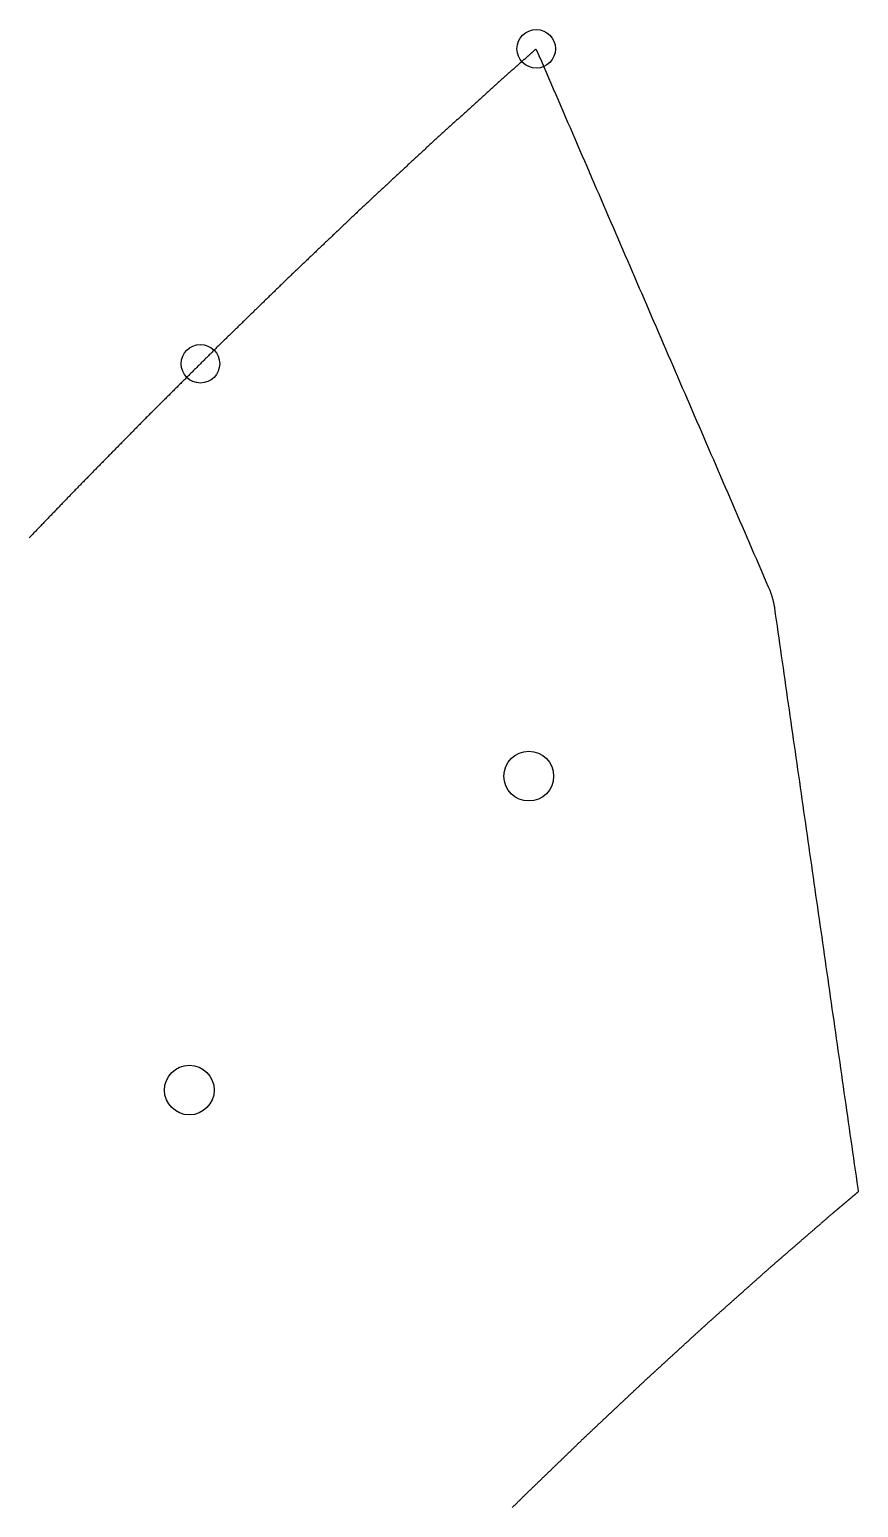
# Model space of a CAD drawing. Extents: x 2 to 292, y 1 to 254.
# Drawn here: x 85.16 to 95.92, y 56.65 to 75.84 of the extents above; entities that cross this region are included whole.
import ezdxf

# ---------------------------------------------------------------- set-up
doc = ezdxf.new("R2010")
doc.units = 0
doc.layers.get('0').update_dxf_attribs({"linetype": 'CONTINUOUS'})
doc.layers.add('DRILLING', color=3, linetype='CONTINUOUS')
doc.layers.add('RIB_INDICATION', color=1, linetype='CONTINUOUS')

msp = doc.modelspace()

# ---------------------------------------------------------------- linework, layer by layer
msp.add_polyline3d([(91.4249, 56.6543, 0), (91.4329, 56.6623, 0), (91.441, 56.6704, 0), (91.4491, 56.6784, 0), (91.4572, 56.6864, 0), (91.4652, 56.6944, 0), (91.4733, 56.7024, 0), (91.4814, 56.7104, 0), (91.4895, 56.7184, 0), (91.4975, 56.7264, 0), (91.5056, 56.7344, 0), (91.5137, 56.7424, 0), (91.5218, 56.7504, 0), (91.5298, 56.7584, 0), (91.5379, 56.7664, 0), (91.546, 56.7744, 0), (91.5541, 56.7824, 0), (91.5621, 56.7904, 0), (91.5702, 56.7984, 0), (91.5783, 56.8064, 0), (91.5864, 56.8144, 0), (91.5945, 56.8223, 0), (91.6026, 56.8301, 0), (91.6107, 56.8379, 0), (91.6188, 56.8458, 0), (91.6269, 56.8536, 0), (91.635, 56.8614, 0), (91.6431, 56.8692, 0), (91.6512, 56.8771, 0), (91.6593, 56.8849, 0), (91.6674, 56.8927, 0), (91.6755, 56.9006, 0), (91.6836, 56.9084, 0), (91.6917, 56.9162, 0), (91.6998, 56.924, 0), (91.708, 56.9319, 0), (91.7161, 56.9397, 0), (91.7242, 56.9475, 0), (91.7323, 56.9554, 0), (91.7404, 56.9632, 0), (91.7485, 56.971, 0), (91.7566, 56.9789, 0), (91.7647, 56.9867, 0), (91.7728, 56.9945, 0), (91.7809, 57.0023, 0), (91.789, 57.0102, 0), (91.7971, 57.018, 0), (91.8052, 57.0258, 0), (91.8133, 57.0337, 0), (91.8214, 57.0415, 0), (91.8296, 57.0493, 0), (91.8377, 57.0571, 0), (91.8458, 57.065, 0), (91.8539, 57.0728, 0), (91.862, 57.0806, 0), (91.8701, 57.0885, 0), (91.8782, 57.0963, 0), (91.8863, 57.1041, 0), (91.8944, 57.112, 0), (91.9025, 57.1198, 0), (91.9106, 57.1276, 0), (91.9187, 57.1354, 0), (91.9268, 57.1433, 0), (91.9349, 57.1511, 0), (91.9431, 57.1589, 0), (91.9512, 57.1668, 0), (91.9593, 57.1746, 0), (91.9674, 57.1824, 0), (91.9755, 57.1902, 0), (91.9836, 57.1981, 0), (91.9917, 57.2059, 0), (91.9998, 57.2137, 0), (92.0079, 57.2216, 0), (92.016, 57.2294, 0), (92.0241, 57.2372, 0), (92.0322, 57.2451, 0), (92.0403, 57.2529, 0), (92.0484, 57.2607, 0), (92.0565, 57.2685, 0), (92.0647, 57.2764, 0), (92.0728, 57.2842, 0), (92.0809, 57.292, 0), (92.089, 57.2999, 0), (92.0971, 57.3077, 0), (92.1052, 57.3155, 0), (92.1133, 57.3233, 0), (92.1214, 57.3312, 0), (92.1295, 57.339, 0), (92.1376, 57.3468, 0), (92.1457, 57.3547, 0), (92.1538, 57.3625, 0), (92.1619, 57.3703, 0), (92.17, 57.3782, 0), (92.1781, 57.386, 0), (92.1863, 57.3938, 0), (92.1944, 57.4016, 0), (92.2025, 57.4095, 0), (92.2106, 57.4173, 0), (92.2187, 57.4251, 0), (92.2268, 57.433, 0), (92.2349, 57.4408, 0), (92.243, 57.4486, 0), (92.2511, 57.4565, 0), (92.2592, 57.4643, 0), (92.2673, 57.4721, 0), (92.2754, 57.4799, 0), (92.2835, 57.4878, 0), (92.2916, 57.4956, 0), (92.2997, 57.5034, 0), (92.3079, 57.5113, 0), (92.316, 57.5191, 0), (92.3241, 57.5269, 0), (92.3322, 57.5347, 0), (92.3403, 57.5426, 0), (92.3484, 57.5504, 0), (92.3565, 57.5582, 0), (92.3646, 57.5661, 0), (92.3727, 57.5739, 0), (92.3808, 57.5817, 0), (92.389, 57.5893, 0), (92.3971, 57.597, 0), (92.4052, 57.6046, 0), (92.4134, 57.6123, 0), (92.4215, 57.6199, 0), (92.4297, 57.6276, 0), (92.4378, 57.6353, 0), (92.4459, 57.6429, 0), (92.4541, 57.6506, 0), (92.4622, 57.6582, 0), (92.4704, 57.6659, 0), (92.4785, 57.6735, 0), (92.4866, 57.6812, 0), (92.4948, 57.6888, 0), (92.5029, 57.6965, 0), (92.5111, 57.7042, 0), (92.5192, 57.7118, 0), (92.5273, 57.7195, 0), (92.5355, 57.7271, 0), (92.5436, 57.7348, 0), (92.5518, 57.7424, 0), (92.5599, 57.7501, 0), (92.568, 57.7577, 0), (92.5762, 57.7654, 0), (92.5843, 57.7731, 0), (92.5924, 57.7807, 0), (92.6006, 57.7884, 0), (92.6087, 57.796, 0), (92.6169, 57.8037, 0), (92.625, 57.8113, 0), (92.6331, 57.819, 0), (92.6413, 57.8266, 0), (92.6494, 57.8343, 0), (92.6576, 57.842, 0), (92.6657, 57.8496, 0), (92.6738, 57.8573, 0), (92.682, 57.8649, 0), (92.6901, 57.8726, 0), (92.6983, 57.8802, 0), (92.7064, 57.8879, 0), (92.7145, 57.8955, 0), (92.7227, 57.9032, 0), (92.7308, 57.9109, 0), (92.739, 57.9185, 0), (92.7471, 57.9262, 0), (92.7552, 57.9338, 0), (92.7634, 57.9415, 0), (92.7715, 57.9491, 0), (92.7797, 57.9568, 0), (92.7878, 57.9645, 0), (92.7959, 57.9721, 0), (92.8041, 57.9798, 0), (92.8122, 57.9874, 0), (92.8203, 57.9951, 0), (92.8285, 58.0027, 0), (92.8366, 58.0104, 0), (92.8448, 58.018, 0), (92.8529, 58.0257, 0), (92.861, 58.0334, 0), (92.8692, 58.041, 0), (92.8773, 58.0487, 0), (92.8855, 58.0563, 0), (92.8936, 58.064, 0), (92.9017, 58.0716, 0), (92.9099, 58.0793, 0), (92.918, 58.0869, 0), (92.9262, 58.0946, 0), (92.9343, 58.1023, 0), (92.9424, 58.1099, 0), (92.9506, 58.1176, 0), (92.9587, 58.1252, 0), (92.9669, 58.1329, 0), (92.975, 58.1405, 0), (92.9831, 58.1482, 0), (92.9913, 58.1558, 0), (92.9994, 58.1635, 0), (93.0075, 58.1712, 0), (93.0157, 58.1788, 0), (93.0238, 58.1865, 0), (93.032, 58.1941, 0), (93.0401, 58.2018, 0), (93.0482, 58.2094, 0), (93.0564, 58.2171, 0), (93.0645, 58.2247, 0), (93.0727, 58.2324, 0), (93.0808, 58.2401, 0), (93.0889, 58.2477, 0), (93.0971, 58.2554, 0), (93.1052, 58.263, 0), (93.1134, 58.2707, 0), (93.1215, 58.2783, 0), (93.1296, 58.286, 0), (93.1378, 58.2936, 0), (93.1459, 58.3013, 0), (93.1541, 58.309, 0), (93.1622, 58.3166, 0), (93.1703, 58.3243, 0), (93.1785, 58.3318, 0), (93.1867, 58.3393, 0), (93.1948, 58.3468, 0), (93.203, 58.3542, 0), (93.2112, 58.3617, 0), (93.2194, 58.3692, 0), (93.2275, 58.3767, 0), (93.2357, 58.3842, 0), (93.2439, 58.3917, 0), (93.252, 58.3991, 0), (93.2602, 58.4066, 0), (93.2684, 58.4141, 0), (93.2766, 58.4216, 0), (93.2847, 58.4291, 0), (93.2929, 58.4365, 0), (93.3011, 58.444, 0), (93.3092, 58.4515, 0), (93.3174, 58.459, 0), (93.3256, 58.4665, 0), (93.3338, 58.474, 0), (93.3419, 58.4814, 0), (93.3501, 58.4889, 0), (93.3583, 58.4964, 0), (93.3664, 58.5039, 0), (93.3746, 58.5114, 0), (93.3828, 58.5189, 0), (93.391, 58.5263, 0), (93.3991, 58.5338, 0), (93.4073, 58.5413, 0), (93.4155, 58.5488, 0), (93.4236, 58.5563, 0), (93.4318, 58.5637, 0), (93.44, 58.5712, 0), (93.4482, 58.5787, 0), (93.4563, 58.5862, 0), (93.4645, 58.5937, 0), (93.4727, 58.6012, 0), (93.4808, 58.6086, 0), (93.489, 58.6161, 0), (93.4972, 58.6236, 0), (93.5054, 58.6311, 0), (93.5135, 58.6386, 0), (93.5217, 58.6461, 0), (93.5299, 58.6535, 0), (93.538, 58.661, 0), (93.5462, 58.6685, 0), (93.5544, 58.676, 0), (93.5626, 58.6835, 0), (93.5707, 58.6909, 0), (93.5789, 58.6984, 0), (93.5871, 58.7059, 0), (93.5952, 58.7134, 0), (93.6034, 58.7209, 0), (93.6116, 58.7284, 0), (93.6198, 58.7358, 0), (93.6279, 58.7433, 0), (93.6361, 58.7508, 0), (93.6443, 58.7583, 0), (93.6524, 58.7658, 0), (93.6606, 58.7733, 0), (93.6688, 58.7807, 0), (93.677, 58.7882, 0), (93.6851, 58.7957, 0), (93.6933, 58.8032, 0), (93.7015, 58.8107, 0), (93.7096, 58.8182, 0), (93.7178, 58.8256, 0), (93.726, 58.8331, 0), (93.7342, 58.8406, 0), (93.7423, 58.8481, 0), (93.7505, 58.8556, 0), (93.7587, 58.863, 0), (93.7668, 58.8705, 0), (93.775, 58.878, 0), (93.7832, 58.8855, 0), (93.7914, 58.893, 0), (93.7995, 58.9005, 0), (93.8077, 58.9079, 0), (93.8159, 58.9154, 0), (93.824, 58.9229, 0), (93.8322, 58.9304, 0), (93.8404, 58.9379, 0), (93.8486, 58.9454, 0), (93.8567, 58.9528, 0), (93.8649, 58.9603, 0), (93.8731, 58.9678, 0), (93.8812, 58.9753, 0), (93.8894, 58.9828, 0), (93.8976, 58.9902, 0), (93.9058, 58.9977, 0), (93.9139, 59.0052, 0), (93.9221, 59.0127, 0), (93.9303, 59.0202, 0), (93.9384, 59.0277, 0), (93.9466, 59.0351, 0), (93.9548, 59.0426, 0), (93.963, 59.0501, 0), (93.9711, 59.0576, 0), (93.9793, 59.0649, 0), (93.9876, 59.0722, 0), (93.9958, 59.0795, 0), (94.004, 59.0868, 0), (94.0122, 59.0941, 0), (94.0204, 59.1014, 0), (94.0286, 59.1087, 0), (94.0368, 59.116, 0), (94.045, 59.1233, 0), (94.0532, 59.1306, 0), (94.0614, 59.138, 0), (94.0696, 59.1453, 0), (94.0778, 59.1526, 0), (94.086, 59.1599, 0), (94.0942, 59.1672, 0), (94.1024, 59.1745, 0), (94.1106, 59.1818, 0), (94.1188, 59.1891, 0), (94.127, 59.1964, 0), (94.1352, 59.2037, 0), (94.1434, 59.2111, 0), (94.1516, 59.2184, 0), (94.1598, 59.2257, 0), (94.168, 59.233, 0), (94.1762, 59.2403, 0), (94.1844, 59.2476, 0), (94.1926, 59.2549, 0), (94.2008, 59.2622, 0), (94.209, 59.2695, 0), (94.2173, 59.2768, 0), (94.2255, 59.2842, 0), (94.2337, 59.2915, 0), (94.2419, 59.2988, 0), (94.2501, 59.3061, 0), (94.2583, 59.3134, 0), (94.2665, 59.3207, 0), (94.2747, 59.328, 0), (94.2829, 59.3353, 0), (94.2911, 59.3426, 0), (94.2993, 59.3499, 0), (94.3075, 59.3573, 0), (94.3157, 59.3646, 0), (94.3239, 59.3719, 0), (94.3321, 59.3792, 0), (94.3403, 59.3865, 0), (94.3485, 59.3938, 0), (94.3567, 59.4011, 0), (94.3649, 59.4084, 0), (94.3731, 59.4157, 0), (94.3813, 59.423, 0), (94.3895, 59.4303, 0), (94.3977, 59.4377, 0), (94.4059, 59.445, 0), (94.4141, 59.4523, 0), (94.4223, 59.4596, 0), (94.4305, 59.4669, 0), (94.4388, 59.4742, 0), (94.447, 59.4815, 0), (94.4552, 59.4888, 0), (94.4634, 59.4961, 0), (94.4716, 59.5034, 0), (94.4798, 59.5108, 0), (94.488, 59.5181, 0), (94.4962, 59.5254, 0), (94.5044, 59.5327, 0), (94.5126, 59.54, 0), (94.5208, 59.5473, 0), (94.529, 59.5546, 0), (94.5372, 59.5619, 0), (94.5454, 59.5692, 0), (94.5536, 59.5765, 0), (94.5618, 59.5839, 0), (94.57, 59.5912, 0), (94.5782, 59.5985, 0), (94.5864, 59.6058, 0), (94.5946, 59.6131, 0), (94.6028, 59.6204, 0), (94.611, 59.6277, 0), (94.6192, 59.635, 0), (94.6274, 59.6423, 0), (94.6356, 59.6496, 0), (94.6438, 59.657, 0), (94.652, 59.6643, 0), (94.6603, 59.6716, 0), (94.6685, 59.6789, 0), (94.6767, 59.6862, 0), (94.6849, 59.6935, 0), (94.6931, 59.7008, 0), (94.7013, 59.7081, 0), (94.7095, 59.7154, 0), (94.7177, 59.7227, 0), (94.7259, 59.73, 0), (94.7341, 59.7374, 0), (94.7423, 59.7447, 0), (94.7505, 59.752, 0), (94.7587, 59.7593, 0), (94.7669, 59.7666, 0), (94.7751, 59.7738, 0), (94.7834, 59.7809, 0), (94.7916, 59.7881, 0), (94.7998, 59.7952, 0), (94.8081, 59.8023, 0), (94.8163, 59.8095, 0), (94.8245, 59.8166, 0), (94.8328, 59.8238, 0), (94.841, 59.8309, 0), (94.8492, 59.838, 0), (94.8575, 59.8452, 0), (94.8657, 59.8523, 0), (94.874, 59.8594, 0), (94.8822, 59.8666, 0), (94.8904, 59.8737, 0), (94.8987, 59.8809, 0), (94.9069, 59.888, 0), (94.9151, 59.8951, 0), (94.9234, 59.9023, 0), (94.9316, 59.9094, 0), (94.9398, 59.9165, 0), (94.9481, 59.9237, 0), (94.9563, 59.9308, 0), (94.9645, 59.938, 0), (94.9728, 59.9451, 0), (94.981, 59.9522, 0), (94.9893, 59.9594, 0), (94.9975, 59.9665, 0), (95.0057, 59.9736, 0), (95.014, 59.9808, 0), (95.0222, 59.9879, 0), (95.0304, 59.9951, 0), (95.0387, 60.0022, 0), (95.0469, 60.0093, 0), (95.0551, 60.0165, 0), (95.0634, 60.0236, 0), (95.0716, 60.0307, 0), (95.0798, 60.0379, 0), (95.0881, 60.045, 0), (95.0963, 60.0522, 0), (95.1045, 60.0593, 0), (95.1128, 60.0664, 0), (95.121, 60.0736, 0), (95.1293, 60.0807, 0), (95.1375, 60.0878, 0), (95.1457, 60.095, 0), (95.154, 60.1021, 0), (95.1622, 60.1093, 0), (95.1704, 60.1164, 0), (95.1787, 60.1235, 0), (95.1869, 60.1307, 0), (95.1951, 60.1378, 0), (95.2034, 60.1449, 0), (95.2116, 60.1521, 0), (95.2198, 60.1592, 0), (95.2281, 60.1664, 0), (95.2363, 60.1735, 0), (95.2446, 60.1806, 0), (95.2528, 60.1878, 0), (95.261, 60.1949, 0), (95.2693, 60.202, 0), (95.2775, 60.2092, 0), (95.2857, 60.2163, 0), (95.294, 60.2235, 0), (95.3022, 60.2306, 0), (95.3104, 60.2377, 0), (95.3187, 60.2449, 0), (95.3269, 60.252, 0), (95.3351, 60.2591, 0), (95.3434, 60.2663, 0), (95.3516, 60.2734, 0), (95.3599, 60.2805, 0), (95.3681, 60.2877, 0), (95.3763, 60.2948, 0), (95.3846, 60.302, 0), (95.3928, 60.3091, 0), (95.401, 60.3162, 0), (95.4093, 60.3234, 0), (95.4175, 60.3305, 0), (95.4257, 60.3376, 0), (95.434, 60.3448, 0), (95.4422, 60.3519, 0), (95.4504, 60.3591, 0), (95.4587, 60.3662, 0), (95.4669, 60.3733, 0), (95.4752, 60.3805, 0), (95.4834, 60.3876, 0), (95.4916, 60.3947, 0), (95.4999, 60.4019, 0), (95.5081, 60.409, 0), (95.5163, 60.4162, 0), (95.5246, 60.4233, 0), (95.5328, 60.4304, 0), (95.541, 60.4376, 0), (95.5493, 60.4447, 0), (95.5575, 60.4518, 0), (95.5657, 60.459, 0), (95.5734, 60.4656, 0), (95.5769, 60.4686, 0), (95.5804, 60.4715, 0), (95.584, 60.4745, 0), (95.5875, 60.4775, 0), (95.591, 60.4805, 0), (95.5946, 60.4834, 0), (95.5981, 60.4864, 0), (95.6016, 60.4894, 0), (95.6051, 60.4924, 0), (95.6087, 60.4953, 0), (95.6122, 60.4983, 0), (95.6157, 60.5013, 0), (95.6193, 60.5042, 0), (95.6228, 60.5072, 0), (95.6263, 60.5102, 0), (95.6298, 60.5132, 0), (95.6334, 60.5161, 0), (95.6369, 60.5191, 0), (95.6404, 60.5221, 0), (95.6439, 60.525, 0), (95.6475, 60.528, 0), (95.651, 60.531, 0), (95.6545, 60.534, 0), (95.6581, 60.5369, 0), (95.6616, 60.5399, 0), (95.6651, 60.5429, 0), (95.6686, 60.5459, 0), (95.6722, 60.5488, 0), (95.6757, 60.5518, 0), (95.6792, 60.5548, 0), (95.6828, 60.5577, 0), (95.6863, 60.5607, 0), (95.6898, 60.5637, 0), (95.6933, 60.5667, 0), (95.6969, 60.5696, 0), (95.7004, 60.5726, 0), (95.7039, 60.5756, 0), (95.7074, 60.5785, 0), (95.711, 60.5815, 0), (95.7145, 60.5845, 0), (95.718, 60.5875, 0), (95.7216, 60.5904, 0), (95.7251, 60.5934, 0), (95.7286, 60.5964, 0), (95.7321, 60.5994, 0), (95.7357, 60.6023, 0), (95.7392, 60.6053, 0), (95.7427, 60.6083, 0), (95.7462, 60.6112, 0), (95.7498, 60.6142, 0), (95.7533, 60.6172, 0), (95.7568, 60.6202, 0), (95.7604, 60.6231, 0), (95.7639, 60.6261, 0), (95.7674, 60.6291, 0), (95.7709, 60.632, 0), (95.7745, 60.635, 0), (95.778, 60.638, 0), (95.7815, 60.641, 0), (95.7851, 60.6439, 0), (95.7886, 60.6469, 0), (95.7921, 60.6499, 0), (95.7956, 60.6529, 0), (95.7992, 60.6558, 0), (95.8027, 60.6588, 0), (95.8062, 60.6618, 0), (95.8097, 60.6647, 0), (95.8133, 60.6677, 0), (95.8168, 60.6707, 0), (95.8203, 60.6737, 0), (95.8239, 60.6766, 0), (95.8274, 60.6796, 0), (95.8309, 60.6826, 0), (95.8344, 60.6855, 0), (95.838, 60.6885, 0), (95.8415, 60.6915, 0), (95.845, 60.6945, 0), (95.8486, 60.6974, 0), (95.8521, 60.7004, 0), (95.8556, 60.7034, 0), (95.8591, 60.7064, 0), (95.8627, 60.7093, 0), (95.8662, 60.7123, 0), (95.8697, 60.7153, 0), (95.8732, 60.7182, 0), (95.8768, 60.7212, 0), (95.8803, 60.7242, 0), (95.8838, 60.7272, 0), (95.8874, 60.7301, 0), (95.8909, 60.7331, 0), (95.8944, 60.7361, 0), (95.8979, 60.739, 0), (95.9015, 60.742, 0), (95.905, 60.745, 0), (95.9085, 60.748, 0), (95.9121, 60.7509, 0), (95.9156, 60.7539, 0), (95.9107, 60.7997, 0), (95.8996, 60.8773, 0), (95.8884, 60.9549, 0), (95.8773, 61.0325, 0), (95.8661, 61.1101, 0), (95.855, 61.1877, 0), (95.8438, 61.2653, 0), (95.8327, 61.3429, 0), (95.8216, 61.4205, 0), (95.8104, 61.4981, 0), (95.7993, 61.5757, 0), (95.7881, 61.6533, 0), (95.777, 61.7309, 0), (95.7659, 61.8085, 0), (95.7547, 61.8861, 0), (95.7436, 61.9638, 0), (95.7324, 62.0414, 0), (95.7213, 62.119, 0), (95.7102, 62.1966, 0), (95.699, 62.2742, 0), (95.6879, 62.3518, 0), (95.6767, 62.4294, 0), (95.6656, 62.507, 0), (95.6544, 62.5846, 0), (95.6433, 62.6622, 0), (95.6322, 62.7398, 0), (95.621, 62.8174, 0), (95.6099, 62.895, 0), (95.5987, 62.9726, 0), (95.5876, 63.0502, 0), (95.5765, 63.1278, 0), (95.5653, 63.2054, 0), (95.5542, 63.283, 0), (95.543, 63.3606, 0), (95.5319, 63.4382, 0), (95.5208, 63.5158, 0), (95.5096, 63.5934, 0), (95.4985, 63.671, 0), (95.4873, 63.7486, 0), (95.4762, 63.8262, 0), (95.4651, 63.9038, 0), (95.4539, 63.9814, 0), (95.4428, 64.059, 0), (95.4316, 64.1366, 0), (95.4205, 64.2142, 0), (95.4093, 64.2918, 0), (95.3982, 64.3694, 0), (95.3871, 64.447, 0), (95.3759, 64.5246, 0), (95.3648, 64.6022, 0), (95.3536, 64.6798, 0), (95.3425, 64.7574, 0), (95.3314, 64.835, 0), (95.3202, 64.9126, 0), (95.3091, 64.9903, 0), (95.2979, 65.0679, 0), (95.2868, 65.1455, 0), (95.2757, 65.2231, 0), (95.2645, 65.3007, 0), (95.2534, 65.3783, 0), (95.2422, 65.4559, 0), (95.2311, 65.5335, 0), (95.2199, 65.6111, 0), (95.2088, 65.6887, 0), (95.1977, 65.7663, 0), (95.1865, 65.8439, 0), (95.1754, 65.9215, 0), (95.1642, 65.9991, 0), (95.1531, 66.0767, 0), (95.142, 66.1543, 0), (95.1308, 66.2319, 0), (95.1197, 66.3095, 0), (95.1085, 66.3871, 0), (95.0974, 66.4647, 0), (95.0863, 66.5423, 0), (95.0751, 66.6199, 0), (95.064, 66.6975, 0), (95.0528, 66.7751, 0), (95.0417, 66.8527, 0), (95.0305, 66.9303, 0), (95.0194, 67.0079, 0), (95.0083, 67.0855, 0), (94.9971, 67.1631, 0), (94.986, 67.2407, 0), (94.9748, 67.3183, 0), (94.9637, 67.3959, 0), (94.9526, 67.4735, 0), (94.9414, 67.5511, 0), (94.9303, 67.6287, 0), (94.9191, 67.7063, 0), (94.908, 67.7839, 0), (94.8969, 67.8615, 0), (94.8857, 67.9392, 0), (94.8746, 68.0168, 0), (94.8634, 68.0944, 0), (94.8523, 68.172, 0), (94.8412, 68.2496, 0), (94.8302, 68.3257, 0), (94.8287, 68.3358, 0), (94.8271, 68.346, 0), (94.8254, 68.3561, 0), (94.8235, 68.3662, 0), (94.8216, 68.3763, 0), (94.8196, 68.3864, 0), (94.8174, 68.3964, 0), (94.8152, 68.4065, 0), (94.8128, 68.4165, 0), (94.8104, 68.4265, 0), (94.8078, 68.4364, 0), (94.8052, 68.4464, 0), (94.8024, 68.4563, 0), (94.7995, 68.4662, 0), (94.7966, 68.4761, 0), (94.7935, 68.4859, 0), (94.7903, 68.4957, 0), (94.7871, 68.5054, 0), (94.7837, 68.5152, 0), (94.7803, 68.5248, 0), (94.7767, 68.5345, 0), (94.7731, 68.5441, 0), (94.7693, 68.5537, 0), (94.7655, 68.5632, 0), (94.7615, 68.5726, 0), (94.7506, 68.5981, 0), (94.7196, 68.6699, 0), (94.6886, 68.7417, 0), (94.6576, 68.8135, 0), (94.6266, 68.8854, 0), (94.5956, 68.9572, 0), (94.5646, 69.029, 0), (94.5336, 69.1008, 0), (94.5026, 69.1726, 0), (94.4716, 69.2445, 0), (94.4406, 69.3163, 0), (94.4096, 69.3881, 0), (94.3786, 69.4599, 0), (94.3476, 69.5317, 0), (94.3166, 69.6035, 0), (94.2856, 69.6754, 0), (94.2546, 69.7472, 0), (94.2236, 69.819, 0), (94.1926, 69.8908, 0), (94.1616, 69.9626, 0), (94.1306, 70.0345, 0), (94.0996, 70.1063, 0), (94.0686, 70.1781, 0), (94.0376, 70.2499, 0), (94.0066, 70.3217, 0), (93.9756, 70.3935, 0), (93.9446, 70.4654, 0), (93.9136, 70.5372, 0), (93.8826, 70.609, 0), (93.8516, 70.6808, 0), (93.8206, 70.7526, 0), (93.7896, 70.8244, 0), (93.7586, 70.8963, 0), (93.7276, 70.9681, 0), (93.6966, 71.0399, 0), (93.6656, 71.1117, 0), (93.6346, 71.1835, 0), (93.6036, 71.2554, 0), (93.5726, 71.3272, 0), (93.5416, 71.399, 0), (93.5106, 71.4708, 0), (93.4796, 71.5426, 0), (93.4486, 71.6144, 0), (93.4176, 71.6863, 0), (93.3866, 71.7581, 0), (93.3556, 71.8299, 0), (93.3246, 71.9017, 0), (93.2936, 71.9735, 0), (93.2626, 72.0454, 0), (93.2316, 72.1172, 0), (93.2006, 72.189, 0), (93.1696, 72.2608, 0), (93.1386, 72.3326, 0), (93.1076, 72.4044, 0), (93.0766, 72.4763, 0), (93.0456, 72.5481, 0), (93.0146, 72.6199, 0), (92.9836, 72.6917, 0), (92.9526, 72.7635, 0), (92.9216, 72.8353, 0), (92.8906, 72.9072, 0), (92.8596, 72.979, 0), (92.8286, 73.0508, 0), (92.7976, 73.1226, 0), (92.7666, 73.1944, 0), (92.7356, 73.2663, 0), (92.7046, 73.3381, 0), (92.6736, 73.4099, 0), (92.6426, 73.4817, 0), (92.6116, 73.5535, 0), (92.5806, 73.6253, 0), (92.5496, 73.6972, 0), (92.5186, 73.769, 0), (92.4876, 73.8408, 0), (92.4566, 73.9126, 0), (92.4256, 73.9844, 0), (92.3946, 74.0563, 0), (92.3636, 74.1281, 0), (92.3326, 74.1999, 0), (92.3016, 74.2717, 0), (92.2706, 74.3435, 0), (92.2396, 74.4153, 0), (92.2086, 74.4872, 0), (92.1776, 74.559, 0), (92.1466, 74.6308, 0), (92.1156, 74.7026, 0), (92.0846, 74.7744, 0), (92.0536, 74.8462, 0), (92.0226, 74.9181, 0), (91.9916, 74.9899, 0), (91.9606, 75.0617, 0), (91.9296, 75.1335, 0), (91.8986, 75.2053, 0), (91.8676, 75.2772, 0), (91.8366, 75.349, 0), (91.8056, 75.4208, 0), (91.7746, 75.4926, 0), (91.7436, 75.5644, 0), (91.7313, 75.5829, 0), (91.7269, 75.5789, 0), (91.7224, 75.575, 0), (91.718, 75.571, 0), (91.7136, 75.5671, 0), (91.7091, 75.5632, 0), (91.7047, 75.5592, 0), (91.7002, 75.5553, 0), (91.6958, 75.5514, 0), (91.6913, 75.5474, 0), (91.6869, 75.5435, 0), (91.6824, 75.5396, 0), (91.678, 75.5356, 0), (91.6735, 75.5317, 0), (91.6691, 75.5278, 0), (91.6647, 75.5238, 0), (91.6602, 75.5199, 0), (91.6558, 75.5159, 0), (91.6513, 75.512, 0), (91.6469, 75.5081, 0), (91.6424, 75.5041, 0), (91.638, 75.5002, 0), (91.6335, 75.4963, 0), (91.6291, 75.4923, 0), (91.6246, 75.4884, 0), (91.6202, 75.4845, 0), (91.6158, 75.4805, 0), (91.6113, 75.4766, 0), (91.6069, 75.4726, 0), (91.6024, 75.4687, 0), (91.598, 75.4648, 0), (91.5935, 75.4608, 0), (91.5891, 75.4569, 0), (91.5846, 75.453, 0), (91.5802, 75.449, 0), (91.5757, 75.4451, 0), (91.5713, 75.4412, 0), (91.5669, 75.4372, 0), (91.5624, 75.4333, 0), (91.558, 75.4293, 0), (91.5535, 75.4254, 0), (91.5491, 75.4215, 0), (91.5446, 75.4175, 0), (91.5402, 75.4136, 0), (91.5357, 75.4097, 0), (91.5313, 75.4057, 0), (91.5268, 75.4018, 0), (91.5224, 75.3979, 0), (91.518, 75.3939, 0), (91.5135, 75.39, 0), (91.5091, 75.3861, 0), (91.5046, 75.3821, 0), (91.5002, 75.3782, 0), (91.4957, 75.3742, 0), (91.4913, 75.3703, 0), (91.4868, 75.3664, 0), (91.4824, 75.3624, 0), (91.4779, 75.3585, 0), (91.4735, 75.3546, 0), (91.4691, 75.3506, 0), (91.4646, 75.3467, 0), (91.4602, 75.3428, 0), (91.4557, 75.3388, 0), (91.4513, 75.3349, 0), (91.4468, 75.3309, 0), (91.4424, 75.327, 0), (91.4379, 75.3231, 0), (91.4335, 75.3191, 0), (91.429, 75.3152, 0), (91.4246, 75.3113, 0), (91.4202, 75.3073, 0), (91.4157, 75.3034, 0), (91.4113, 75.2995, 0), (91.4068, 75.2955, 0), (91.4024, 75.2916, 0), (91.3979, 75.2876, 0), (91.3935, 75.2837, 0), (91.389, 75.2798, 0), (91.3846, 75.2758, 0), (91.3802, 75.2719, 0), (91.3757, 75.268, 0), (91.3713, 75.264, 0), (91.3668, 75.2601, 0), (91.3624, 75.2562, 0), (91.3579, 75.2522, 0), (91.3535, 75.2483, 0), (91.349, 75.2444, 0), (91.3446, 75.2404, 0), (91.3401, 75.2365, 0), (91.3357, 75.2325, 0), (91.3313, 75.2286, 0), (91.3268, 75.2247, 0), (91.3224, 75.2207, 0), (91.3179, 75.2168, 0), (91.3135, 75.2129, 0), (91.309, 75.2089, 0), (91.3046, 75.205, 0), (91.2994, 75.2003, 0), (91.2899, 75.1917, 0), (91.2804, 75.1831, 0), (91.2709, 75.1745, 0), (91.2614, 75.1659, 0), (91.2519, 75.1573, 0), (91.2424, 75.1487, 0), (91.2329, 75.14, 0), (91.2234, 75.1314, 0), (91.2139, 75.1228, 0), (91.2044, 75.1142, 0), (91.1949, 75.1056, 0), (91.1855, 75.097, 0), (91.176, 75.0883, 0), (91.1665, 75.0797, 0), (91.157, 75.0711, 0), (91.1475, 75.0625, 0), (91.138, 75.0539, 0), (91.1285, 75.0453, 0), (91.119, 75.0367, 0), (91.1095, 75.028, 0), (91.1, 75.0194, 0), (91.0905, 75.0108, 0), (91.081, 75.0022, 0), (91.0715, 74.9936, 0), (91.0621, 74.985, 0), (91.0526, 74.9764, 0), (91.0431, 74.9677, 0), (91.0336, 74.9591, 0), (91.0241, 74.9505, 0), (91.0146, 74.9419, 0), (91.0051, 74.9333, 0), (90.9956, 74.9247, 0), (90.9861, 74.916, 0), (90.9766, 74.9074, 0), (90.9671, 74.8988, 0), (90.9576, 74.8902, 0), (90.9481, 74.8816, 0), (90.9387, 74.873, 0), (90.9292, 74.8644, 0), (90.9197, 74.8557, 0), (90.9102, 74.8471, 0), (90.9007, 74.8385, 0), (90.8912, 74.8299, 0), (90.8817, 74.8213, 0), (90.8722, 74.8127, 0), (90.8627, 74.8041, 0), (90.8532, 74.7954, 0), (90.8437, 74.7868, 0), (90.8342, 74.7782, 0), (90.8247, 74.7696, 0), (90.8153, 74.761, 0), (90.8058, 74.7524, 0), (90.7963, 74.7437, 0), (90.7868, 74.7351, 0), (90.7773, 74.7265, 0), (90.7678, 74.7179, 0), (90.7583, 74.7093, 0), (90.7488, 74.7007, 0), (90.7393, 74.6921, 0), (90.7298, 74.6834, 0), (90.7203, 74.6748, 0), (90.7108, 74.6662, 0), (90.7013, 74.6576, 0), (90.6919, 74.649, 0), (90.6824, 74.6404, 0), (90.6729, 74.6318, 0), (90.6634, 74.6231, 0), (90.6539, 74.6145, 0), (90.6444, 74.6059, 0), (90.6349, 74.5973, 0), (90.6254, 74.5887, 0), (90.6159, 74.5801, 0), (90.6064, 74.5714, 0), (90.5969, 74.5628, 0), (90.5874, 74.5542, 0), (90.5779, 74.5456, 0), (90.5685, 74.537, 0), (90.559, 74.5284, 0), (90.5495, 74.5198, 0), (90.54, 74.5111, 0), (90.5305, 74.5025, 0), (90.521, 74.4939, 0), (90.5115, 74.4853, 0), (90.502, 74.4767, 0), (90.4925, 74.4681, 0), (90.483, 74.4595, 0), (90.4735, 74.4508, 0), (90.464, 74.4422, 0), (90.4545, 74.4336, 0), (90.4451, 74.425, 0), (90.4356, 74.4164, 0), (90.4261, 74.4078, 0), (90.4166, 74.3991, 0), (90.4071, 74.3905, 0), (90.3976, 74.3819, 0), (90.3881, 74.3733, 0), (90.3786, 74.3647, 0), (90.3691, 74.3559, 0), (90.3596, 74.3471, 0), (90.3501, 74.3383, 0), (90.3406, 74.3295, 0), (90.3311, 74.3206, 0), (90.3216, 74.3118, 0), (90.3122, 74.303, 0), (90.3027, 74.2942, 0), (90.2932, 74.2853, 0), (90.2837, 74.2765, 0), (90.2742, 74.2677, 0), (90.2647, 74.2589, 0), (90.2552, 74.25, 0), (90.2457, 74.2412, 0), (90.2362, 74.2324, 0), (90.2267, 74.2235, 0), (90.2172, 74.2147, 0), (90.2077, 74.2059, 0), (90.1982, 74.1971, 0), (90.1887, 74.1882, 0), (90.1792, 74.1794, 0), (90.1697, 74.1706, 0), (90.1602, 74.1618, 0), (90.1508, 74.1529, 0), (90.1413, 74.1441, 0), (90.1318, 74.1353, 0), (90.1223, 74.1265, 0), (90.1128, 74.1176, 0), (90.1033, 74.1088, 0), (90.0938, 74.1, 0), (90.0843, 74.0911, 0), (90.0748, 74.0823, 0), (90.0653, 74.0735, 0), (90.0558, 74.0647, 0), (90.0463, 74.0558, 0), (90.0368, 74.047, 0), (90.0273, 74.0382, 0), (90.0178, 74.0294, 0), (90.0083, 74.0205, 0), (89.9988, 74.0117, 0), (89.9894, 74.0029, 0), (89.9799, 73.9941, 0), (89.9704, 73.9852, 0), (89.9609, 73.9764, 0), (89.9514, 73.9676, 0), (89.9419, 73.9587, 0), (89.9324, 73.9499, 0), (89.9229, 73.9411, 0), (89.9134, 73.9323, 0), (89.9039, 73.9234, 0), (89.8944, 73.9146, 0), (89.8849, 73.9058, 0), (89.8754, 73.897, 0), (89.8659, 73.8881, 0), (89.8564, 73.8793, 0), (89.8469, 73.8705, 0), (89.8374, 73.8617, 0), (89.828, 73.8528, 0), (89.8185, 73.844, 0), (89.809, 73.8352, 0), (89.7995, 73.8263, 0), (89.79, 73.8175, 0), (89.7805, 73.8087, 0), (89.771, 73.7999, 0), (89.7615, 73.791, 0), (89.752, 73.7822, 0), (89.7425, 73.7734, 0), (89.733, 73.7646, 0), (89.7235, 73.7557, 0), (89.714, 73.7469, 0), (89.7045, 73.7381, 0), (89.695, 73.7293, 0), (89.6855, 73.7204, 0), (89.676, 73.7116, 0), (89.6666, 73.7028, 0), (89.6571, 73.6939, 0), (89.6476, 73.6851, 0), (89.6381, 73.6763, 0), (89.6286, 73.6675, 0), (89.6191, 73.6586, 0), (89.6096, 73.6498, 0), (89.6001, 73.641, 0), (89.5906, 73.6322, 0), (89.5811, 73.6233, 0), (89.5716, 73.6145, 0), (89.5621, 73.6057, 0), (89.5526, 73.5969, 0), (89.5431, 73.588, 0), (89.5336, 73.5792, 0), (89.5241, 73.5704, 0), (89.5146, 73.5615, 0), (89.5052, 73.5527, 0), (89.4957, 73.5439, 0), (89.4862, 73.5351, 0), (89.4767, 73.5262, 0), (89.4672, 73.5174, 0), (89.4577, 73.5086, 0), (89.4482, 73.4997, 0), (89.4387, 73.4907, 0), (89.4292, 73.4817, 0), (89.4197, 73.4726, 0), (89.4102, 73.4636, 0), (89.4007, 73.4546, 0), (89.3912, 73.4455, 0), (89.3817, 73.4365, 0), (89.3722, 73.4274, 0), (89.3627, 73.4184, 0), (89.3532, 73.4094, 0), (89.3437, 73.4003, 0), (89.3342, 73.3913, 0), (89.3247, 73.3822, 0), (89.3152, 73.3732, 0), (89.3057, 73.3642, 0), (89.2963, 73.3551, 0), (89.2868, 73.3461, 0), (89.2773, 73.3371, 0), (89.2678, 73.328, 0), (89.2583, 73.319, 0), (89.2488, 73.3099, 0), (89.2393, 73.3009, 0), (89.2298, 73.2919, 0), (89.2203, 73.2828, 0), (89.2108, 73.2738, 0), (89.2013, 73.2647, 0), (89.1918, 73.2557, 0), (89.1823, 73.2467, 0), (89.1728, 73.2376, 0), (89.1633, 73.2286, 0), (89.1538, 73.2196, 0), (89.1443, 73.2105, 0), (89.1348, 73.2015, 0), (89.1253, 73.1924, 0), (89.1158, 73.1834, 0), (89.1063, 73.1744, 0), (89.0968, 73.1653, 0), (89.0873, 73.1563, 0), (89.0778, 73.1473, 0), (89.0684, 73.1382, 0), (89.0589, 73.1292, 0), (89.0494, 73.1201, 0), (89.0399, 73.1111, 0), (89.0304, 73.1021, 0), (89.0209, 73.093, 0), (89.0114, 73.084, 0), (89.0019, 73.0749, 0), (88.9924, 73.0659, 0), (88.9829, 73.0569, 0), (88.9734, 73.0478, 0), (88.9639, 73.0388, 0), (88.9544, 73.0298, 0), (88.9449, 73.0207, 0), (88.9354, 73.0117, 0), (88.9259, 73.0026, 0), (88.9164, 72.9936, 0), (88.9069, 72.9846, 0), (88.8974, 72.9755, 0), (88.8879, 72.9665, 0), (88.8784, 72.9574, 0), (88.8689, 72.9484, 0), (88.8594, 72.9394, 0), (88.8499, 72.9303, 0), (88.8405, 72.9213, 0), (88.831, 72.9123, 0), (88.8215, 72.9032, 0), (88.812, 72.8942, 0), (88.8025, 72.8851, 0), (88.793, 72.8761, 0), (88.7835, 72.8671, 0), (88.774, 72.858, 0), (88.7645, 72.849, 0), (88.755, 72.8399, 0), (88.7455, 72.8309, 0), (88.736, 72.8219, 0), (88.7265, 72.8128, 0), (88.717, 72.8038, 0), (88.7075, 72.7948, 0), (88.698, 72.7857, 0), (88.6885, 72.7767, 0), (88.679, 72.7676, 0), (88.6695, 72.7586, 0), (88.66, 72.7496, 0), (88.6505, 72.7405, 0), (88.641, 72.7315, 0), (88.6315, 72.7224, 0), (88.622, 72.7134, 0), (88.6125, 72.7044, 0), (88.6031, 72.6953, 0), (88.5936, 72.6863, 0), (88.5841, 72.6773, 0), (88.5746, 72.6682, 0), (88.5651, 72.6592, 0), (88.5556, 72.6501, 0), (88.5461, 72.6411, 0), (88.5366, 72.6321, 0), (88.5271, 72.623, 0), (88.5176, 72.6139, 0), (88.5081, 72.6046, 0), (88.4986, 72.5954, 0), (88.4891, 72.5861, 0), (88.4796, 72.5769, 0), (88.4701, 72.5676, 0), (88.4606, 72.5584, 0), (88.4511, 72.5491, 0), (88.4416, 72.5399, 0), (88.4321, 72.5306, 0), (88.4226, 72.5214, 0), (88.4131, 72.5121, 0), (88.4036, 72.5029, 0), (88.3941, 72.4936, 0), (88.3846, 72.4844, 0), (88.3751, 72.4751, 0), (88.3656, 72.4659, 0), (88.3561, 72.4566, 0), (88.3466, 72.4474, 0), (88.3371, 72.4381, 0), (88.3276, 72.4289, 0), (88.3181, 72.4196, 0), (88.3086, 72.4104, 0), (88.2991, 72.4011, 0), (88.2896, 72.3919, 0), (88.2801, 72.3826, 0), (88.2707, 72.3734, 0), (88.2612, 72.3641, 0), (88.2517, 72.3549, 0), (88.2422, 72.3456, 0), (88.2327, 72.3364, 0), (88.2232, 72.3271, 0), (88.2137, 72.3179, 0), (88.2042, 72.3086, 0), (88.1947, 72.2994, 0), (88.1852, 72.2901, 0), (88.1757, 72.2809, 0), (88.1662, 72.2716, 0), (88.1567, 72.2624, 0), (88.1472, 72.2531, 0), (88.1377, 72.2439, 0), (88.1282, 72.2346, 0), (88.1187, 72.2254, 0), (88.1092, 72.2161, 0), (88.0997, 72.2069, 0), (88.0902, 72.1976, 0), (88.0807, 72.1884, 0), (88.0712, 72.1791, 0), (88.0617, 72.1699, 0), (88.0522, 72.1606, 0), (88.0427, 72.1514, 0), (88.0332, 72.1421, 0), (88.0237, 72.1329, 0), (88.0142, 72.1236, 0), (88.0047, 72.1144, 0), (87.9952, 72.1051, 0), (87.9857, 72.0959, 0), (87.9762, 72.0866, 0), (87.9667, 72.0774, 0), (87.9572, 72.0681, 0), (87.9477, 72.0589, 0), (87.9382, 72.0496, 0), (87.9287, 72.0404, 0), (87.9192, 72.0311, 0), (87.9097, 72.0219, 0), (87.9002, 72.0126, 0), (87.8907, 72.0034, 0), (87.8812, 71.9941, 0), (87.8717, 71.9849, 0), (87.8622, 71.9756, 0), (87.8528, 71.9664, 0), (87.8433, 71.9571, 0), (87.8338, 71.9479, 0), (87.8243, 71.9386, 0), (87.8148, 71.9294, 0), (87.8053, 71.9201, 0), (87.7958, 71.9109, 0), (87.7863, 71.9016, 0), (87.7768, 71.8924, 0), (87.7673, 71.8831, 0), (87.7578, 71.8739, 0), (87.7483, 71.8646, 0), (87.7388, 71.8554, 0), (87.7293, 71.8461, 0), (87.7198, 71.8369, 0), (87.7103, 71.8276, 0), (87.7008, 71.8184, 0), (87.6913, 71.8091, 0), (87.6818, 71.7999, 0), (87.6723, 71.7906, 0), (87.6628, 71.7814, 0), (87.6533, 71.7721, 0), (87.6438, 71.7629, 0), (87.6343, 71.7536, 0), (87.6248, 71.7444, 0), (87.6153, 71.7351, 0), (87.6058, 71.7259, 0), (87.5963, 71.7166, 0), (87.5868, 71.7072, 0), (87.5773, 71.6977, 0), (87.5678, 71.6883, 0), (87.5583, 71.6788, 0), (87.5488, 71.6693, 0), (87.5393, 71.6599, 0), (87.5298, 71.6504, 0), (87.5203, 71.6409, 0), (87.5108, 71.6315, 0), (87.5013, 71.622, 0), (87.4918, 71.6126, 0), (87.4823, 71.6031, 0), (87.4728, 71.5936, 0), (87.4633, 71.5842, 0), (87.4538, 71.5747, 0), (87.4443, 71.5653, 0), (87.4348, 71.5558, 0), (87.4253, 71.5463, 0), (87.4158, 71.5369, 0), (87.4063, 71.5274, 0), (87.3968, 71.5179, 0), (87.3873, 71.5085, 0), (87.3778, 71.499, 0), (87.3683, 71.4896, 0), (87.3588, 71.4801, 0), (87.3493, 71.4706, 0), (87.3398, 71.4612, 0), (87.3303, 71.4517, 0), (87.3208, 71.4423, 0), (87.3113, 71.4328, 0), (87.3018, 71.4233, 0), (87.2923, 71.4139, 0), (87.2828, 71.4044, 0), (87.2733, 71.3949, 0), (87.2638, 71.3855, 0), (87.2543, 71.376, 0), (87.2448, 71.3666, 0), (87.2353, 71.3571, 0), (87.2258, 71.3476, 0), (87.2163, 71.3382, 0), (87.2068, 71.3287, 0), (87.1973, 71.3193, 0), (87.1878, 71.3098, 0), (87.1783, 71.3003, 0), (87.1688, 71.2909, 0), (87.1593, 71.2814, 0), (87.1498, 71.2719, 0), (87.1403, 71.2625, 0), (87.1308, 71.253, 0), (87.1213, 71.2436, 0), (87.1118, 71.2341, 0), (87.1023, 71.2246, 0), (87.0928, 71.2152, 0), (87.0833, 71.2057, 0), (87.0738, 71.1962, 0), (87.0643, 71.1868, 0), (87.0548, 71.1773, 0), (87.0453, 71.1679, 0), (87.0358, 71.1584, 0), (87.0263, 71.1489, 0), (87.0168, 71.1395, 0), (87.0073, 71.13, 0), (86.9978, 71.1206, 0), (86.9883, 71.1111, 0), (86.9788, 71.1016, 0), (86.9693, 71.0922, 0), (86.9599, 71.0827, 0), (86.9504, 71.0732, 0), (86.9409, 71.0638, 0), (86.9314, 71.0543, 0), (86.9219, 71.0449, 0), (86.9124, 71.0354, 0), (86.9029, 71.0259, 0), (86.8934, 71.0165, 0), (86.8839, 71.007, 0), (86.8744, 70.9976, 0), (86.8649, 70.9881, 0), (86.8554, 70.9786, 0), (86.8459, 70.9692, 0), (86.8364, 70.9597, 0), (86.8269, 70.9502, 0), (86.8174, 70.9408, 0), (86.8079, 70.9313, 0), (86.7984, 70.9219, 0), (86.7889, 70.9124, 0), (86.7794, 70.9029, 0), (86.7699, 70.8935, 0), (86.7604, 70.884, 0), (86.7509, 70.8746, 0), (86.7414, 70.8651, 0), (86.7319, 70.8556, 0), (86.7224, 70.8462, 0), (86.7129, 70.8367, 0), (86.7034, 70.8272, 0), (86.6939, 70.8178, 0), (86.6844, 70.8083, 0), (86.6749, 70.7989, 0), (86.6654, 70.7893, 0), (86.6559, 70.7796, 0), (86.6464, 70.77, 0), (86.6369, 70.7603, 0), (86.6274, 70.7506, 0), (86.6179, 70.7409, 0), (86.6084, 70.7313, 0), (86.5989, 70.7216, 0), (86.5894, 70.7119, 0), (86.5799, 70.7023, 0), (86.5704, 70.6926, 0), (86.5609, 70.6829, 0), (86.5514, 70.6732, 0), (86.5418, 70.6636, 0), (86.5323, 70.6539, 0), (86.5228, 70.6442, 0), (86.5133, 70.6345, 0), (86.5038, 70.6249, 0), (86.4943, 70.6152, 0), (86.4848, 70.6055, 0), (86.4753, 70.5958, 0), (86.4658, 70.5862, 0), (86.4563, 70.5765, 0), (86.4468, 70.5668, 0), (86.4373, 70.5572, 0), (86.4278, 70.5475, 0), (86.4183, 70.5378, 0), (86.4088, 70.5281, 0), (86.3993, 70.5185, 0), (86.3898, 70.5088, 0), (86.3803, 70.4991, 0), (86.3708, 70.4894, 0), (86.3613, 70.4798, 0), (86.3518, 70.4701, 0), (86.3423, 70.4604, 0), (86.3328, 70.4507, 0), (86.3233, 70.4411, 0), (86.3138, 70.4314, 0), (86.3043, 70.4217, 0), (86.2948, 70.4121, 0), (86.2853, 70.4024, 0), (86.2758, 70.3927, 0), (86.2663, 70.383, 0), (86.2568, 70.3734, 0), (86.2473, 70.3637, 0), (86.2378, 70.354, 0), (86.2283, 70.3443, 0), (86.2188, 70.3347, 0), (86.2093, 70.325, 0), (86.1998, 70.3153, 0), (86.1903, 70.3056, 0), (86.1808, 70.296, 0), (86.1713, 70.2863, 0), (86.1618, 70.2766, 0), (86.1523, 70.267, 0), (86.1428, 70.2573, 0), (86.1333, 70.2476, 0), (86.1238, 70.2379, 0), (86.1143, 70.2283, 0), (86.1048, 70.2186, 0), (86.0953, 70.2089, 0), (86.0858, 70.1992, 0), (86.0763, 70.1896, 0), (86.0668, 70.1799, 0), (86.0573, 70.1702, 0), (86.0478, 70.1605, 0), (86.0383, 70.1509, 0), (86.0288, 70.1412, 0), (86.0193, 70.1315, 0), (86.0098, 70.1219, 0), (86.0003, 70.1122, 0), (85.9908, 70.1025, 0), (85.9813, 70.0928, 0), (85.9718, 70.0832, 0), (85.9623, 70.0735, 0), (85.9528, 70.0638, 0), (85.9433, 70.0541, 0), (85.9338, 70.0445, 0), (85.9243, 70.0348, 0), (85.9148, 70.0251, 0), (85.9053, 70.0154, 0), (85.8958, 70.0058, 0), (85.8863, 69.9961, 0), (85.8768, 69.9864, 0), (85.8673, 69.9768, 0), (85.8578, 69.9671, 0), (85.8483, 69.9574, 0), (85.8388, 69.9477, 0), (85.8293, 69.9381, 0), (85.8198, 69.9284, 0), (85.8103, 69.9187, 0), (85.8008, 69.909, 0), (85.7912, 69.8994, 0), (85.7817, 69.8897, 0), (85.7722, 69.88, 0), (85.7627, 69.8703, 0), (85.7532, 69.8607, 0), (85.7437, 69.851, 0), (85.7342, 69.8411, 0), (85.7247, 69.8313, 0), (85.7152, 69.8214, 0), (85.7057, 69.8115, 0), (85.6962, 69.8016, 0), (85.6867, 69.7917, 0), (85.6772, 69.7818, 0), (85.6677, 69.772, 0), (85.6582, 69.7621, 0), (85.6487, 69.7522, 0), (85.6392, 69.7423, 0), (85.6297, 69.7324, 0), (85.6202, 69.7225, 0), (85.6107, 69.7126, 0), (85.6012, 69.7028, 0), (85.5917, 69.6929, 0), (85.5822, 69.683, 0), (85.5727, 69.6731, 0), (85.5632, 69.6632, 0), (85.5537, 69.6533, 0), (85.5442, 69.6434, 0), (85.5347, 69.6336, 0), (85.5252, 69.6237, 0), (85.5157, 69.6138, 0), (85.5062, 69.6039, 0), (85.4967, 69.594, 0), (85.4872, 69.5841, 0), (85.4777, 69.5742, 0), (85.4682, 69.5644, 0), (85.4587, 69.5545, 0), (85.4491, 69.5446, 0), (85.4396, 69.5347, 0), (85.4301, 69.5248, 0), (85.4206, 69.5149, 0), (85.4111, 69.5051, 0), (85.4016, 69.4952, 0), (85.3921, 69.4853, 0), (85.3826, 69.4754, 0), (85.3731, 69.4655, 0), (85.3636, 69.4556, 0), (85.3541, 69.4457, 0), (85.3446, 69.4359, 0), (85.3351, 69.426, 0), (85.3256, 69.4161, 0), (85.3161, 69.4062, 0), (85.3066, 69.3963, 0), (85.2971, 69.3864, 0), (85.2876, 69.3765, 0), (85.2781, 69.3667, 0), (85.2686, 69.3568, 0), (85.2591, 69.3469, 0), (85.2496, 69.337, 0), (85.2401, 69.3271, 0), (85.2306, 69.3172, 0), (85.2211, 69.3074, 0), (85.2116, 69.2975, 0), (85.2021, 69.2876, 0), (85.1926, 69.2777, 0), (85.1831, 69.2678, 0), (85.1736, 69.2579, 0), (85.1641, 69.248, 0), (85.1546, 69.2382, 0)])
at = {"layer": 'DRILLING'}
for centre in [(91.63798, 66.14637), (87.23312, 62.0724)]:
    msp.add_circle(centre, 0.3225, dxfattribs=at)
at = {"layer": 'RIB_INDICATION'}
for centre in [(91.73446, 75.58563), (87.37707, 71.49827)]:
    msp.add_circle(centre, 0.25, dxfattribs=at)

doc.saveas('drawing.dxf')
